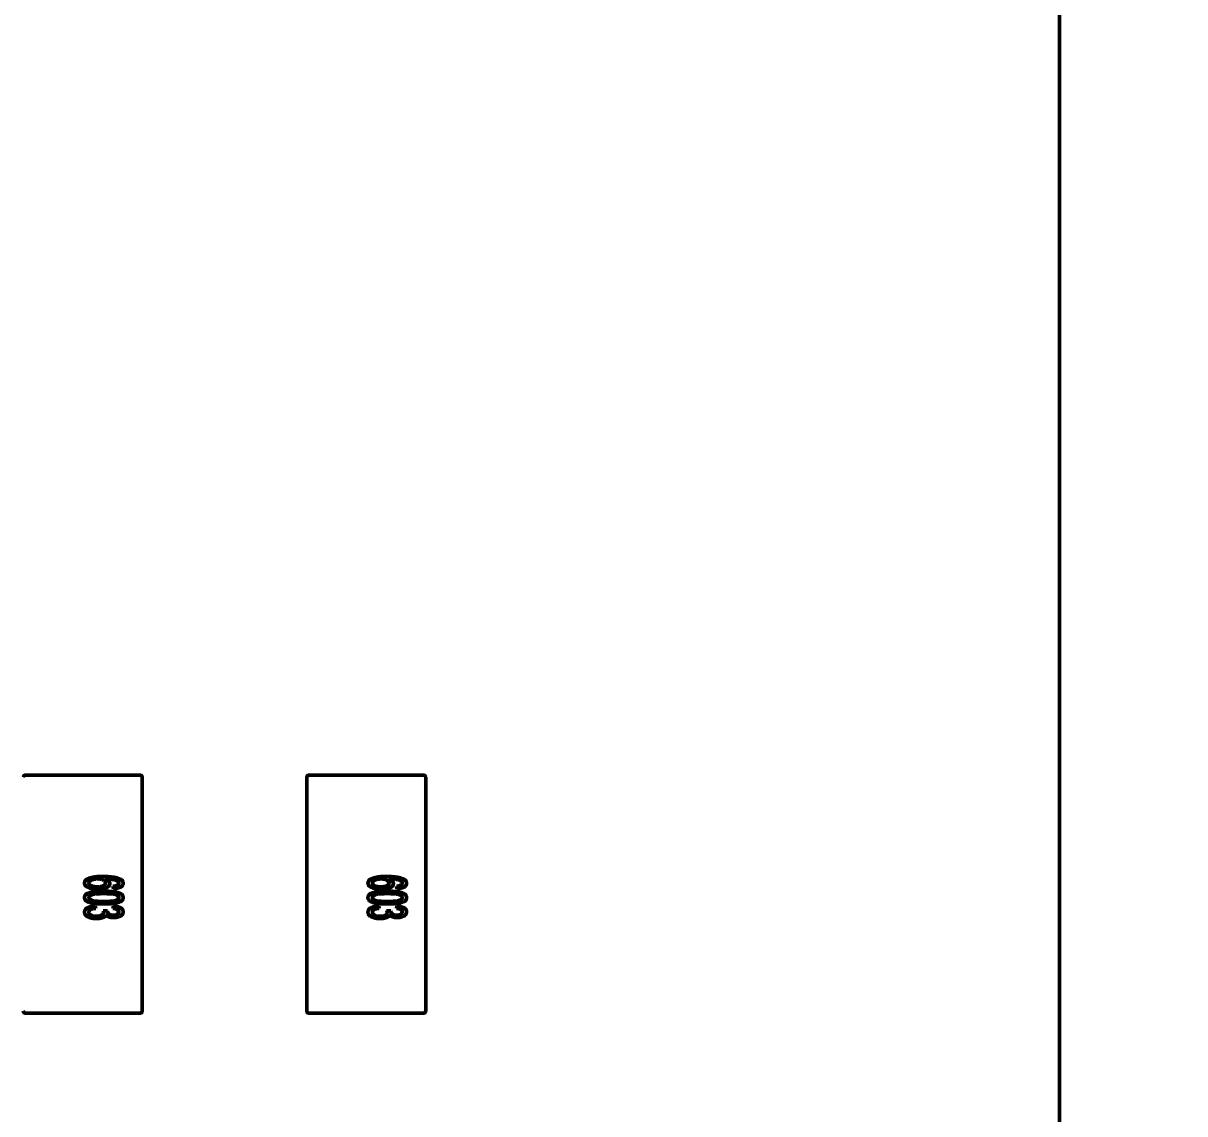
# Model space of a CAD drawing. Header units: millimetres. Extents: x 37 to 347, y 164 to 266.
# Drawn here: x 321.53 to 329.34, y 196.41 to 203.74 of the extents above; entities that cross this region are included whole.
import ezdxf

# ---------------------------------------------------------------- set-up
doc = ezdxf.new("R2010")
doc.units = ezdxf.units.MM
doc.header["$LTSCALE"] = 0.75
doc.layers.add('Visible', color=7, linetype='Continuous', lineweight=50)
doc.layers.add('尺寸标注', color=3, linetype='Continuous', lineweight=25)
doc.styles.get("Standard").update_dxf_attribs({"font": 'arial.ttf'})
doc.dimstyles.new('Dim-ISO-25', dxfattribs={"dimtxt": 3.5, "dimasz": 3.5, "dimexe": 2.1, "dimexo": 2.1, "dimgap": 1.4, "dimtad": 1, "dimzin": 12, "dimdsep": 46, "dimtxsty": 'Standard', "dimcen": 0, "dimazin": 3, "dimtp": 0.1, "dimtm": 0.1, "dimtfac": 0.714286, "dimtmove": 0, "dimatfit": 3, "dimfxl": 1, "dimtzin": 12, "dimarcsym": 0})

# ---------------------------------------------------------------- blocks, each defined once
blk = doc.blocks.new('*D91')
at = {"color": 0, "linetype": 'ByBlock', "lineweight": -2}
for p, q in [((323.6939, 210.3582), (342.2817, 210.3582)), ((340.1817, 210.3582), (340.1817, 187.6296)), ((325.7569, 187.6296), (342.2817, 187.6296))]:
    blk.add_line(p, q, dxfattribs=at)
at = {"color": 0, "linetype": 'ByBlock'}
for points in [[(340.1817, 210.3582), (339.5983, 206.8582), (340.765, 206.8582)], [(340.1817, 187.6296), (339.5983, 191.1296), (340.765, 191.1296)]]:
    blk.add_solid(points, dxfattribs=at)
at = {"layer": 'Defpoints', "color": 0, "linetype": 'ByBlock'}
for p in [(321.5939, 210.3582), (323.6569, 187.6296)]:
    blk.add_point(p, dxfattribs=at)
at = {"color": 0, "linetype": 'ByBlock', "lineweight": -2, "insert": (337.5265, 198.9939), "char_height": 2.5, "attachment_point": 5, "rotation": 90}
blk.add_mtext('22.7', dxfattribs=at)

msp = doc.modelspace()

# ---------------------------------------------------------------- linework, layer by layer
at = {"layer": 'Visible'}
for p, q in [((328.4975, 184.2792), (328.4902, 236.4392)), ((321.5462, 198.6882), (322.3162, 198.6882)), ((322.3312, 198.6732), (322.3312, 198.2882)), ((323.4362, 198.2882), (323.4362, 198.6732)), ((323.4512, 198.6882), (324.2212, 198.6882)), ((324.2362, 198.6732), (324.2362, 198.2882)), ((322.3312, 198.2882), (322.3312, 197.4882)), ((323.4362, 197.4882), (323.4362, 198.2882)), ((324.2362, 198.2882), (324.2362, 197.4882)), ((322.1372, 197.9243), (322.1339, 197.9408)), ((324.0422, 197.9243), (324.0389, 197.9408)), ((322.0154, 197.8091), (322.0187, 197.7926)), ((322.1339, 197.7926), (322.1372, 197.8091)), ((323.9204, 197.8091), (323.9237, 197.7926)), ((324.0389, 197.7926), (324.0422, 197.8091)), ((322.0681, 197.777), (322.0977, 197.7752)), ((323.9731, 197.777), (324.0027, 197.7752)), ((322.3312, 197.4882), (322.3312, 197.1032)), ((323.4362, 197.1032), (323.4362, 197.4882)), ((324.2362, 197.4882), (324.2362, 197.1032)), ((322.3162, 197.0882), (321.5462, 197.0882)), ((324.2212, 197.0882), (323.4512, 197.0882))]:
    msp.add_line(p, q, dxfattribs=at)
for centre, radius, start, end in [((321.5462, 198.6732), 0.015, 90, 180), ((323.4512, 198.6732), 0.015, 90, 180), ((322.1124, 197.7718), 0.0151, 167.10015, 176.96063), ((324.0174, 197.7718), 0.0151, 167.10015, 176.96063), ((321.5462, 197.1032), 0.015, 180, 270), ((322.3162, 197.1032), 0.015, 270, 0), ((323.4512, 197.1032), 0.015, 180, 270), ((324.2212, 197.1032), 0.015, 270, 0)]:
    msp.add_arc(centre, radius, start, end, dxfattribs=at)
at = {"layer": 'Visible', "extrusion": (0, 0, -1)}
for centre in [(-322.3162, 198.6732), (-324.2212, 198.6732)]:
    msp.add_arc(centre, 0.015, 90, 180, dxfattribs=at)
at = {"layer": 'Visible'}
for points, knots in [([(321.9429, 197.9616), (321.943, 197.9633), (321.9432, 197.9665), (321.9446, 197.9713), (321.9469, 197.9757), (321.9501, 197.9799), (321.9542, 197.9839), (321.9592, 197.9876), (321.9651, 197.9911), (321.9719, 197.9943), (321.9798, 197.9973), (321.9887, 197.9998), (321.9988, 198.0019), (322.0101, 198.0036), (322.0226, 198.005), (322.0362, 198.006), (322.0509, 198.0065), (322.0612, 198.0066), (322.0665, 198.0067)], [0, 0, 0, 0, 0.034539, 0.068446, 0.103088, 0.13979, 0.17946, 0.222893, 0.270938, 0.32355, 0.381968, 0.447495, 0.520046, 0.600262, 0.688396, 0.784196, 0.88815, 1, 1, 1, 1]), ([(322.0315, 197.9902), (322.0289, 197.9902), (322.0238, 197.9901), (322.0163, 197.9893), (322.0089, 197.9883), (322.0018, 197.9867), (321.9952, 197.9848), (321.9893, 197.9827), (321.9843, 197.9802), (321.98, 197.9776), (321.9767, 197.9745), (321.9743, 197.971), (321.9728, 197.9671), (321.9727, 197.9643), (321.9726, 197.9629)], [0, 0, 0, 0, 0.109243, 0.216023, 0.321968, 0.426361, 0.524966, 0.612732, 0.691524, 0.7616, 0.824439, 0.882595, 0.939943, 1, 1, 1, 1]), ([(322.0298, 197.9375), (322.0318, 197.9375), (322.0359, 197.9376), (322.0417, 197.9379), (322.0473, 197.9384), (322.0524, 197.9391), (322.0573, 197.94), (322.0618, 197.9411), (322.066, 197.9425), (322.0698, 197.944), (322.0733, 197.9457), (322.0763, 197.9477), (322.0788, 197.9498), (322.0809, 197.9522), (322.0825, 197.9547), (322.0837, 197.9575), (322.0844, 197.9604), (322.0845, 197.9625), (322.0845, 197.9635)], [0, 0, 0, 0, 0.092421, 0.18033, 0.263853, 0.34161, 0.415312, 0.485163, 0.550673, 0.612163, 0.670021, 0.723417, 0.772617, 0.818981, 0.864284, 0.908474, 0.952925, 1, 1, 1, 1]), ([(322.0845, 197.9635), (322.0845, 197.9645), (322.0844, 197.9663), (322.0836, 197.9689), (322.0825, 197.9715), (322.0809, 197.9739), (322.0788, 197.9763), (322.0762, 197.9784), (322.0732, 197.9805), (322.0686, 197.9832), (322.0618, 197.9861), (322.0527, 197.9885), (322.0425, 197.99), (322.0353, 197.9901), (322.0315, 197.9902)], [0, 0, 0, 0, 0.042268, 0.084326, 0.12704, 0.171814, 0.219694, 0.271017, 0.327502, 0.389152, 0.521662, 0.665762, 0.8249, 1, 1, 1, 1]), ([(322.0665, 198.0067), (322.0724, 198.0066), (322.0839, 198.0066), (322.1005, 198.0059), (322.1158, 198.0048), (322.1299, 198.0033), (322.1427, 198.0015), (322.1543, 197.9991), (322.1646, 197.9965), (322.1709, 197.9941), (322.1739, 197.9929)], [0, 0, 0, 0, 0.16399, 0.316279, 0.457451, 0.587187, 0.706146, 0.814209, 0.912106, 1, 1, 1, 1]), ([(322.0803, 197.9902), (322.083, 197.9892), (322.0881, 197.9874), (322.0951, 197.9841), (322.101, 197.9805), (322.1058, 197.9765), (322.1095, 197.9723), (322.1122, 197.968), (322.1139, 197.9636), (322.1141, 197.9605), (322.1142, 197.959)], [0, 0, 0, 0, 0.175284, 0.3323, 0.472555, 0.59864, 0.711841, 0.814222, 0.907964, 1, 1, 1, 1]), ([(322.1658, 197.9762), (322.164, 197.9771), (322.1601, 197.9791), (322.1534, 197.9816), (322.1456, 197.9839), (322.1383, 197.9857), (322.1318, 197.987), (322.1262, 197.9878), (322.12, 197.9885), (322.1132, 197.9891), (322.1058, 197.9896), (322.0979, 197.9899), (322.0893, 197.9901), (322.0834, 197.9902), (322.0803, 197.9902)], [0, 0, 0, 0, 0.069993, 0.151179, 0.244049, 0.348789, 0.406942, 0.471758, 0.543422, 0.621403, 0.705702, 0.796988, 0.895269, 1, 1, 1, 1]), ([(322.1734, 197.9618), (322.1733, 197.963), (322.1732, 197.9655), (322.1716, 197.9692), (322.1692, 197.9729), (322.167, 197.975), (322.1658, 197.9762)], [0, 0, 0, 0, 0.216987, 0.448782, 0.706308, 1, 1, 1, 1]), ([(322.1739, 197.9929), (322.1762, 197.9919), (322.1806, 197.99), (322.1866, 197.9866), (322.1916, 197.983), (322.1958, 197.9791), (322.199, 197.9749), (322.2014, 197.9704), (322.2028, 197.9656), (322.203, 197.9624), (322.2031, 197.9607)], [0, 0, 0, 0, 0.16287, 0.309908, 0.444611, 0.566631, 0.67929, 0.787329, 0.892674, 1, 1, 1, 1]), ([(323.8479, 197.9616), (323.848, 197.9633), (323.8482, 197.9665), (323.8496, 197.9713), (323.8519, 197.9757), (323.8551, 197.9799), (323.8592, 197.9839), (323.8642, 197.9876), (323.8701, 197.9911), (323.8769, 197.9943), (323.8847, 197.9973), (323.8937, 197.9998), (323.9038, 198.0019), (323.9151, 198.0036), (323.9276, 198.005), (323.9412, 198.006), (323.9559, 198.0065), (323.9662, 198.0066), (323.9715, 198.0067)], [0, 0, 0, 0, 0.034539, 0.068446, 0.103088, 0.13979, 0.17946, 0.222893, 0.270938, 0.32355, 0.381968, 0.447495, 0.520046, 0.600262, 0.688396, 0.784196, 0.88815, 1, 1, 1, 1]), ([(323.9365, 197.9902), (323.9339, 197.9902), (323.9288, 197.9901), (323.9213, 197.9893), (323.9139, 197.9883), (323.9068, 197.9867), (323.9002, 197.9848), (323.8943, 197.9827), (323.8893, 197.9802), (323.885, 197.9776), (323.8817, 197.9745), (323.8793, 197.971), (323.8778, 197.9671), (323.8777, 197.9643), (323.8776, 197.9629)], [0, 0, 0, 0, 0.109243, 0.216023, 0.321968, 0.426361, 0.524966, 0.612732, 0.691524, 0.7616, 0.824439, 0.882595, 0.939943, 1, 1, 1, 1]), ([(323.9348, 197.9375), (323.9368, 197.9375), (323.9409, 197.9376), (323.9467, 197.9379), (323.9523, 197.9384), (323.9574, 197.9391), (323.9623, 197.94), (323.9668, 197.9411), (323.971, 197.9425), (323.9748, 197.944), (323.9783, 197.9457), (323.9813, 197.9477), (323.9838, 197.9498), (323.9859, 197.9522), (323.9875, 197.9547), (323.9887, 197.9575), (323.9894, 197.9604), (323.9895, 197.9625), (323.9895, 197.9635)], [0, 0, 0, 0, 0.092421, 0.18033, 0.263853, 0.34161, 0.415312, 0.485163, 0.550673, 0.612163, 0.670021, 0.723417, 0.772617, 0.818981, 0.864284, 0.908474, 0.952925, 1, 1, 1, 1]), ([(323.9895, 197.9635), (323.9895, 197.9645), (323.9894, 197.9663), (323.9886, 197.9689), (323.9875, 197.9715), (323.9859, 197.9739), (323.9838, 197.9763), (323.9812, 197.9784), (323.9782, 197.9805), (323.9736, 197.9832), (323.9668, 197.9861), (323.9577, 197.9885), (323.9475, 197.99), (323.9403, 197.9901), (323.9365, 197.9902)], [0, 0, 0, 0, 0.042268, 0.084326, 0.12704, 0.171814, 0.219694, 0.271017, 0.327502, 0.389152, 0.521662, 0.665762, 0.8249, 1, 1, 1, 1]), ([(323.9715, 198.0067), (323.9774, 198.0066), (323.9889, 198.0066), (324.0055, 198.0059), (324.0208, 198.0048), (324.0349, 198.0033), (324.0477, 198.0015), (324.0593, 197.9991), (324.0696, 197.9965), (324.0759, 197.9941), (324.0789, 197.9929)], [0, 0, 0, 0, 0.16399, 0.316279, 0.457451, 0.587187, 0.706146, 0.814209, 0.912106, 1, 1, 1, 1]), ([(323.9853, 197.9902), (323.988, 197.9892), (323.9931, 197.9874), (324.0001, 197.9841), (324.006, 197.9805), (324.0108, 197.9765), (324.0145, 197.9723), (324.0172, 197.968), (324.0189, 197.9636), (324.0191, 197.9605), (324.0192, 197.959)], [0, 0, 0, 0, 0.175284, 0.3323, 0.472555, 0.59864, 0.711841, 0.814222, 0.907964, 1, 1, 1, 1]), ([(324.0708, 197.9762), (324.069, 197.9771), (324.0651, 197.9791), (324.0584, 197.9816), (324.0506, 197.9839), (324.0433, 197.9857), (324.0368, 197.987), (324.0312, 197.9878), (324.025, 197.9885), (324.0182, 197.9891), (324.0108, 197.9896), (324.0029, 197.9899), (323.9943, 197.9901), (323.9884, 197.9902), (323.9853, 197.9902)], [0, 0, 0, 0, 0.069993, 0.151179, 0.244049, 0.348789, 0.406942, 0.471758, 0.543422, 0.621403, 0.705702, 0.796988, 0.895269, 1, 1, 1, 1]), ([(324.0784, 197.9618), (324.0783, 197.963), (324.0782, 197.9655), (324.0766, 197.9692), (324.0742, 197.9729), (324.072, 197.975), (324.0708, 197.9762)], [0, 0, 0, 0, 0.216987, 0.448782, 0.706308, 1, 1, 1, 1]), ([(324.0789, 197.9929), (324.0812, 197.9919), (324.0856, 197.99), (324.0916, 197.9866), (324.0966, 197.983), (324.1008, 197.9791), (324.104, 197.9749), (324.1064, 197.9704), (324.1078, 197.9656), (324.108, 197.9624), (324.1081, 197.9607)], [0, 0, 0, 0, 0.16287, 0.309908, 0.444611, 0.566631, 0.67929, 0.787329, 0.892674, 1, 1, 1, 1]), ([(322.0308, 197.921), (322.0268, 197.9211), (322.0191, 197.9212), (322.0076, 197.9223), (321.9965, 197.9239), (321.986, 197.9262), (321.9763, 197.929), (321.9677, 197.9323), (321.9602, 197.9361), (321.9541, 197.9405), (321.9491, 197.9452), (321.9456, 197.9504), (321.9433, 197.9559), (321.9431, 197.9597), (321.9429, 197.9616)], [0, 0, 0, 0, 0.113222, 0.222436, 0.328941, 0.432255, 0.529309, 0.617114, 0.696232, 0.767885, 0.832331, 0.890498, 0.945728, 1, 1, 1, 1]), ([(321.9429, 197.8651), (321.943, 197.8666), (321.9432, 197.8697), (321.9443, 197.8741), (321.9463, 197.8783), (321.9491, 197.8822), (321.9526, 197.8858), (321.957, 197.8892), (321.962, 197.8923), (321.9657, 197.894), (321.9677, 197.8949)], [0, 0, 0, 0, 0.112855, 0.222519, 0.33314, 0.446105, 0.568897, 0.700572, 0.843031, 1, 1, 1, 1]), ([(321.9677, 197.8949), (321.9707, 197.896), (321.9769, 197.8982), (321.9871, 197.9007), (321.9985, 197.903), (322.0111, 197.9047), (322.0248, 197.9062), (322.0398, 197.9071), (322.0559, 197.9078), (322.0671, 197.9078), (322.0729, 197.9079)], [0, 0, 0, 0, 0.088742, 0.187499, 0.295864, 0.414923, 0.545072, 0.685443, 0.837217, 1, 1, 1, 1]), ([(321.9726, 197.9629), (321.9726, 197.9619), (321.9727, 197.96), (321.9735, 197.9572), (321.9747, 197.9545), (321.9764, 197.9521), (321.9786, 197.9499), (321.9812, 197.9477), (321.9844, 197.9459), (321.988, 197.9441), (321.9921, 197.9426), (321.9964, 197.9412), (322.0011, 197.9401), (322.0062, 197.9391), (322.0116, 197.9384), (322.0174, 197.9379), (322.0235, 197.9376), (322.0276, 197.9375), (322.0298, 197.9375)], [0, 0, 0, 0, 0.043059, 0.084311, 0.126412, 0.169629, 0.214862, 0.264105, 0.317794, 0.376356, 0.439245, 0.50636, 0.576813, 0.652673, 0.732388, 0.816257, 0.905922, 1, 1, 1, 1]), ([(322.073, 197.8914), (322.0681, 197.8914), (322.0586, 197.8914), (322.0451, 197.891), (322.0329, 197.8904), (322.0221, 197.8896), (322.0126, 197.8886), (322.0044, 197.8873), (321.9976, 197.8858), (321.992, 197.884), (321.9874, 197.882), (321.9835, 197.88), (321.9802, 197.8777), (321.9774, 197.8755), (321.9752, 197.8731), (321.9737, 197.8705), (321.9728, 197.8678), (321.9726, 197.866), (321.9726, 197.8651)], [0, 0, 0, 0, 0.134263, 0.256912, 0.367072, 0.465719, 0.552001, 0.626648, 0.690208, 0.742103, 0.78636, 0.826398, 0.862342, 0.894454, 0.92353, 0.950073, 0.975135, 1, 1, 1, 1]), ([(322.1142, 197.959), (322.1141, 197.9577), (322.1139, 197.9551), (322.1128, 197.9513), (322.1109, 197.9477), (322.1084, 197.9442), (322.105, 197.941), (322.101, 197.9378), (322.0962, 197.9348), (322.0908, 197.932), (322.0848, 197.9294), (322.0784, 197.9272), (322.0715, 197.9253), (322.0642, 197.9237), (322.0564, 197.9225), (322.0483, 197.9216), (322.0397, 197.9211), (322.0338, 197.9211), (322.0308, 197.921)], [0, 0, 0, 0, 0.0391, 0.07853, 0.118928, 0.162015, 0.208997, 0.259988, 0.316442, 0.37843, 0.444682, 0.513469, 0.585629, 0.660965, 0.739818, 0.822306, 0.909148, 1, 1, 1, 1]), ([(322.0729, 197.9079), (322.0766, 197.9079), (322.0838, 197.9079), (322.0943, 197.9076), (322.1043, 197.9073), (322.1137, 197.9067), (322.1226, 197.9061), (322.131, 197.9053), (322.1389, 197.9043), (322.1463, 197.9032), (322.1532, 197.9019), (322.1596, 197.9005), (322.1656, 197.8989), (322.1711, 197.8972), (322.1762, 197.8953), (322.1809, 197.8934), (322.1851, 197.8913), (322.1889, 197.8889), (322.1922, 197.8865), (322.1951, 197.8839), (322.1976, 197.8812), (322.1995, 197.8782), (322.2011, 197.8751), (322.2023, 197.8719), (322.203, 197.8685), (322.203, 197.8662), (322.2031, 197.8651)], [0, 0, 0, 0, 0.074506, 0.1459, 0.213486, 0.277294, 0.338042, 0.395064, 0.448741, 0.499113, 0.546571, 0.591094, 0.632898, 0.672215, 0.708563, 0.743033, 0.77464, 0.804496, 0.832142, 0.858512, 0.883407, 0.907258, 0.930302, 0.953206, 0.976284, 1, 1, 1, 1]), ([(322.1558, 197.8838), (322.1538, 197.8845), (322.1493, 197.8858), (322.1419, 197.8873), (322.1333, 197.8886), (322.1235, 197.8896), (322.1126, 197.8904), (322.1004, 197.891), (322.0871, 197.8914), (322.0778, 197.8914), (322.073, 197.8914)], [0, 0, 0, 0, 0.077494, 0.167583, 0.271791, 0.388974, 0.520674, 0.666372, 0.826123, 1, 1, 1, 1]), ([(322.1339, 197.9408), (322.1367, 197.9412), (322.142, 197.9418), (322.1492, 197.943), (322.1552, 197.9446), (322.1587, 197.946), (322.1603, 197.9466)], [0, 0, 0, 0, 0.314678, 0.585132, 0.813475, 1, 1, 1, 1]), ([(322.2031, 197.9607), (322.203, 197.9595), (322.2029, 197.957), (322.2021, 197.9535), (322.2007, 197.9501), (322.1987, 197.9468), (322.1962, 197.9438), (322.1932, 197.941), (322.1896, 197.9383), (322.1855, 197.9358), (322.1809, 197.9335), (322.1759, 197.9314), (322.1705, 197.9297), (322.1646, 197.9281), (322.1584, 197.9268), (322.1517, 197.9257), (322.1446, 197.9249), (322.1397, 197.9245), (322.1372, 197.9243)], [0, 0, 0, 0, 0.045249, 0.089046, 0.133753, 0.17902, 0.22622, 0.276333, 0.330502, 0.389318, 0.451844, 0.517626, 0.587612, 0.660911, 0.739117, 0.821058, 0.908157, 1, 1, 1, 1]), ([(322.1603, 197.9466), (322.1613, 197.9471), (322.1633, 197.9481), (322.166, 197.9497), (322.1682, 197.9515), (322.1701, 197.9534), (322.1716, 197.9553), (322.1727, 197.9574), (322.1733, 197.9596), (322.1734, 197.9611), (322.1734, 197.9618)], [0, 0, 0, 0, 0.163277, 0.310892, 0.446819, 0.569906, 0.684024, 0.789987, 0.895592, 1, 1, 1, 1]), ([(323.9358, 197.921), (323.9318, 197.9211), (323.9241, 197.9212), (323.9126, 197.9223), (323.9015, 197.9239), (323.891, 197.9262), (323.8813, 197.929), (323.8727, 197.9323), (323.8652, 197.9361), (323.8591, 197.9405), (323.8541, 197.9452), (323.8506, 197.9504), (323.8483, 197.9559), (323.8481, 197.9597), (323.8479, 197.9616)], [0, 0, 0, 0, 0.113222, 0.222436, 0.328941, 0.432255, 0.529309, 0.617114, 0.696232, 0.767885, 0.832331, 0.890498, 0.945728, 1, 1, 1, 1]), ([(323.8479, 197.8651), (323.848, 197.8666), (323.8482, 197.8697), (323.8493, 197.8741), (323.8513, 197.8783), (323.8541, 197.8822), (323.8576, 197.8858), (323.862, 197.8892), (323.867, 197.8923), (323.8707, 197.894), (323.8727, 197.8949)], [0, 0, 0, 0, 0.112855, 0.222519, 0.33314, 0.446105, 0.568897, 0.700572, 0.843031, 1, 1, 1, 1]), ([(323.8727, 197.8949), (323.8757, 197.896), (323.8819, 197.8982), (323.8921, 197.9007), (323.9035, 197.903), (323.9161, 197.9047), (323.9298, 197.9062), (323.9448, 197.9071), (323.9609, 197.9078), (323.9721, 197.9078), (323.9779, 197.9079)], [0, 0, 0, 0, 0.088742, 0.187499, 0.295864, 0.414923, 0.545072, 0.685443, 0.837217, 1, 1, 1, 1]), ([(323.8776, 197.9629), (323.8776, 197.9619), (323.8777, 197.96), (323.8785, 197.9572), (323.8797, 197.9545), (323.8814, 197.9521), (323.8836, 197.9499), (323.8862, 197.9477), (323.8894, 197.9459), (323.893, 197.9441), (323.897, 197.9426), (323.9014, 197.9412), (323.9061, 197.9401), (323.9112, 197.9391), (323.9166, 197.9384), (323.9224, 197.9379), (323.9285, 197.9376), (323.9326, 197.9375), (323.9348, 197.9375)], [0, 0, 0, 0, 0.043059, 0.084311, 0.126412, 0.169629, 0.214862, 0.264105, 0.317794, 0.376356, 0.439245, 0.50636, 0.576813, 0.652673, 0.732388, 0.816257, 0.905922, 1, 1, 1, 1]), ([(323.978, 197.8914), (323.9731, 197.8914), (323.9636, 197.8914), (323.9501, 197.891), (323.9379, 197.8904), (323.9271, 197.8896), (323.9176, 197.8886), (323.9094, 197.8873), (323.9026, 197.8858), (323.897, 197.884), (323.8924, 197.882), (323.8885, 197.88), (323.8852, 197.8777), (323.8824, 197.8755), (323.8802, 197.8731), (323.8787, 197.8705), (323.8778, 197.8678), (323.8776, 197.866), (323.8776, 197.8651)], [0, 0, 0, 0, 0.134263, 0.256912, 0.367072, 0.465719, 0.552001, 0.626648, 0.690208, 0.742103, 0.78636, 0.826398, 0.862342, 0.894454, 0.92353, 0.950073, 0.975135, 1, 1, 1, 1]), ([(324.0192, 197.959), (324.0191, 197.9577), (324.0189, 197.9551), (324.0178, 197.9513), (324.0159, 197.9477), (324.0134, 197.9442), (324.01, 197.941), (324.006, 197.9378), (324.0012, 197.9348), (323.9958, 197.932), (323.9898, 197.9294), (323.9834, 197.9272), (323.9765, 197.9253), (323.9691, 197.9237), (323.9614, 197.9225), (323.9533, 197.9216), (323.9447, 197.9211), (323.9388, 197.9211), (323.9358, 197.921)], [0, 0, 0, 0, 0.0391, 0.07853, 0.118928, 0.162015, 0.208997, 0.259988, 0.316442, 0.37843, 0.444682, 0.513469, 0.585629, 0.660965, 0.739818, 0.822306, 0.909148, 1, 1, 1, 1]), ([(323.9779, 197.9079), (323.9816, 197.9079), (323.9888, 197.9079), (323.9993, 197.9076), (324.0093, 197.9073), (324.0187, 197.9067), (324.0276, 197.9061), (324.036, 197.9053), (324.0439, 197.9043), (324.0513, 197.9032), (324.0582, 197.9019), (324.0646, 197.9005), (324.0706, 197.8989), (324.0761, 197.8972), (324.0812, 197.8953), (324.0859, 197.8934), (324.0901, 197.8913), (324.0938, 197.8889), (324.0972, 197.8865), (324.1001, 197.8839), (324.1026, 197.8812), (324.1045, 197.8782), (324.1061, 197.8751), (324.1073, 197.8719), (324.108, 197.8685), (324.108, 197.8662), (324.1081, 197.8651)], [0, 0, 0, 0, 0.074506, 0.1459, 0.213486, 0.277294, 0.338042, 0.395064, 0.448741, 0.499113, 0.546571, 0.591094, 0.632898, 0.672215, 0.708563, 0.743033, 0.77464, 0.804496, 0.832142, 0.858512, 0.883407, 0.907258, 0.930302, 0.953206, 0.976284, 1, 1, 1, 1]), ([(324.0608, 197.8838), (324.0588, 197.8845), (324.0543, 197.8858), (324.0469, 197.8873), (324.0383, 197.8886), (324.0285, 197.8896), (324.0176, 197.8904), (324.0054, 197.891), (323.9921, 197.8914), (323.9828, 197.8914), (323.978, 197.8914)], [0, 0, 0, 0, 0.077494, 0.167583, 0.271791, 0.388974, 0.520674, 0.666372, 0.826123, 1, 1, 1, 1]), ([(324.0389, 197.9408), (324.0417, 197.9412), (324.047, 197.9418), (324.0542, 197.943), (324.0602, 197.9446), (324.0637, 197.946), (324.0653, 197.9466)], [0, 0, 0, 0, 0.314678, 0.585132, 0.813475, 1, 1, 1, 1]), ([(324.1081, 197.9607), (324.108, 197.9595), (324.1079, 197.957), (324.1071, 197.9535), (324.1057, 197.9501), (324.1037, 197.9468), (324.1012, 197.9438), (324.0982, 197.941), (324.0946, 197.9383), (324.0905, 197.9358), (324.0859, 197.9335), (324.0809, 197.9314), (324.0755, 197.9297), (324.0696, 197.9281), (324.0634, 197.9268), (324.0567, 197.9257), (324.0496, 197.9249), (324.0447, 197.9245), (324.0422, 197.9243)], [0, 0, 0, 0, 0.045249, 0.089046, 0.133753, 0.17902, 0.22622, 0.276333, 0.330502, 0.389318, 0.451844, 0.517626, 0.587612, 0.660911, 0.739117, 0.821058, 0.908157, 1, 1, 1, 1]), ([(324.0653, 197.9466), (324.0663, 197.9471), (324.0683, 197.9481), (324.071, 197.9497), (324.0732, 197.9515), (324.0751, 197.9534), (324.0766, 197.9553), (324.0777, 197.9574), (324.0783, 197.9596), (324.0784, 197.9611), (324.0784, 197.9618)], [0, 0, 0, 0, 0.163277, 0.310892, 0.446819, 0.569906, 0.684024, 0.789987, 0.895592, 1, 1, 1, 1]), ([(322.0729, 197.8223), (322.0692, 197.8223), (322.0621, 197.8223), (322.0517, 197.8226), (322.0418, 197.8229), (322.0324, 197.8234), (322.0235, 197.8241), (322.0151, 197.8249), (322.0072, 197.8259), (321.9998, 197.827), (321.993, 197.8282), (321.9865, 197.8297), (321.9805, 197.8312), (321.975, 197.8329), (321.9699, 197.8347), (321.9652, 197.8367), (321.9609, 197.8388), (321.9572, 197.8412), (321.9538, 197.8436), (321.9509, 197.8462), (321.9485, 197.8489), (321.9464, 197.8518), (321.9449, 197.8549), (321.9437, 197.8582), (321.943, 197.8616), (321.943, 197.8639), (321.9429, 197.8651)], [0, 0, 0, 0, 0.074251, 0.145037, 0.212012, 0.2759, 0.336376, 0.39347, 0.447215, 0.49765, 0.544762, 0.589416, 0.631521, 0.670554, 0.707275, 0.741788, 0.773747, 0.80364, 0.831602, 0.858005, 0.882699, 0.906488, 0.929872, 0.952805, 0.976255, 1, 1, 1, 1]), ([(321.9429, 197.7675), (321.943, 197.7689), (321.9431, 197.7717), (321.9442, 197.7758), (321.9457, 197.7797), (321.948, 197.7834), (321.9508, 197.7869), (321.9544, 197.7902), (321.9584, 197.7934), (321.9632, 197.7963), (321.9684, 197.7989), (321.974, 197.8013), (321.98, 197.8034), (321.9864, 197.8051), (321.9931, 197.8066), (322.0002, 197.8078), (322.0077, 197.8086), (322.0128, 197.8089), (322.0154, 197.8091)], [0, 0, 0, 0, 0.046425, 0.091755, 0.137366, 0.184235, 0.233618, 0.286345, 0.342703, 0.403812, 0.468459, 0.535483, 0.604767, 0.676823, 0.752582, 0.831579, 0.913949, 1, 1, 1, 1]), ([(321.9726, 197.8651), (321.9726, 197.8642), (321.9728, 197.8623), (321.9737, 197.8596), (321.9753, 197.8571), (321.9774, 197.8546), (321.9802, 197.8524), (321.9835, 197.8502), (321.9874, 197.8482), (321.9921, 197.8462), (321.9977, 197.8443), (322.0045, 197.8428), (322.0127, 197.8416), (322.0222, 197.8405), (322.033, 197.8397), (322.0451, 197.8391), (322.0586, 197.8388), (322.0681, 197.8387), (322.073, 197.8387)], [0, 0, 0, 0, 0.024873, 0.049942, 0.076734, 0.105819, 0.137584, 0.173281, 0.213331, 0.25803, 0.310528, 0.373652, 0.448708, 0.535069, 0.633281, 0.743475, 0.865696, 1, 1, 1, 1]), ([(322.2031, 197.8651), (322.203, 197.8633), (322.2028, 197.8599), (322.2012, 197.8548), (322.1984, 197.8501), (322.1948, 197.8455), (322.1902, 197.8414), (322.1847, 197.8378), (322.1782, 197.8348), (322.1708, 197.8324), (322.1626, 197.8303), (322.1535, 197.8284), (322.1436, 197.8267), (322.1348, 197.8255), (322.1272, 197.8245), (322.1209, 197.8239), (322.114, 197.8234), (322.1068, 197.8229), (322.099, 197.8227), (322.0907, 197.8225), (322.082, 197.8223), (322.076, 197.8223), (322.0729, 197.8223)], [0, 0, 0, 0, 0.034937, 0.070233, 0.106498, 0.145588, 0.187189, 0.231348, 0.279253, 0.331361, 0.388443, 0.450964, 0.518748, 0.592149, 0.631732, 0.674662, 0.720681, 0.770144, 0.822679, 0.878318, 0.937425, 1, 1, 1, 1]), ([(322.073, 197.8387), (322.0778, 197.8387), (322.0871, 197.8388), (322.1003, 197.8391), (322.1123, 197.8397), (322.123, 197.8404), (322.1325, 197.8414), (322.1406, 197.8427), (322.1476, 197.844), (322.1533, 197.8458), (322.1581, 197.8476), (322.1621, 197.8497), (322.1656, 197.8518), (322.1684, 197.8542), (322.1707, 197.8567), (322.1723, 197.8594), (322.1732, 197.8623), (322.1734, 197.8642), (322.1734, 197.8652)], [0, 0, 0, 0, 0.131104, 0.251092, 0.359069, 0.456019, 0.542064, 0.61636, 0.680002, 0.732947, 0.778443, 0.819195, 0.855957, 0.888635, 0.918943, 0.946451, 0.973354, 1, 1, 1, 1]), ([(322.1372, 197.8091), (322.1397, 197.8088), (322.1447, 197.8083), (322.1519, 197.8072), (322.1587, 197.8059), (322.1649, 197.8043), (322.1708, 197.8025), (322.1762, 197.8004), (322.1812, 197.7981), (322.1858, 197.7956), (322.1899, 197.7929), (322.1934, 197.79), (322.1964, 197.7869), (322.1988, 197.7837), (322.2007, 197.7803), (322.2021, 197.7766), (322.2029, 197.7729), (322.203, 197.7703), (322.2031, 197.769)], [0, 0, 0, 0, 0.091225, 0.177914, 0.259697, 0.336779, 0.409804, 0.478609, 0.544088, 0.605766, 0.664021, 0.718355, 0.768591, 0.816722, 0.863055, 0.908208, 0.953971, 1, 1, 1, 1]), ([(322.1734, 197.8652), (322.1734, 197.8661), (322.1733, 197.868), (322.1724, 197.8707), (322.171, 197.8732), (322.169, 197.8756), (322.1665, 197.8778), (322.1635, 197.88), (322.1599, 197.8821), (322.1572, 197.8832), (322.1558, 197.8838)], [0, 0, 0, 0, 0.100844, 0.202097, 0.308076, 0.419905, 0.544656, 0.680308, 0.833032, 1, 1, 1, 1]), ([(323.9779, 197.8223), (323.9742, 197.8223), (323.9671, 197.8223), (323.9567, 197.8226), (323.9468, 197.8229), (323.9374, 197.8234), (323.9285, 197.8241), (323.9201, 197.8249), (323.9122, 197.8259), (323.9048, 197.827), (323.8979, 197.8282), (323.8915, 197.8297), (323.8855, 197.8312), (323.88, 197.8329), (323.8749, 197.8347), (323.8702, 197.8367), (323.8659, 197.8388), (323.8622, 197.8412), (323.8588, 197.8436), (323.8559, 197.8462), (323.8535, 197.8489), (323.8514, 197.8518), (323.8499, 197.8549), (323.8487, 197.8582), (323.848, 197.8616), (323.848, 197.8639), (323.8479, 197.8651)], [0, 0, 0, 0, 0.074251, 0.145037, 0.212012, 0.2759, 0.336376, 0.39347, 0.447215, 0.49765, 0.544762, 0.589416, 0.631521, 0.670554, 0.707275, 0.741788, 0.773747, 0.80364, 0.831602, 0.858005, 0.882699, 0.906488, 0.929872, 0.952805, 0.976255, 1, 1, 1, 1]), ([(323.8479, 197.7675), (323.848, 197.7689), (323.8481, 197.7717), (323.8492, 197.7758), (323.8507, 197.7797), (323.853, 197.7834), (323.8558, 197.7869), (323.8594, 197.7902), (323.8634, 197.7934), (323.8682, 197.7963), (323.8734, 197.7989), (323.879, 197.8013), (323.885, 197.8034), (323.8914, 197.8051), (323.8981, 197.8066), (323.9052, 197.8078), (323.9127, 197.8086), (323.9178, 197.8089), (323.9204, 197.8091)], [0, 0, 0, 0, 0.046425, 0.091755, 0.137366, 0.184235, 0.233618, 0.286345, 0.342703, 0.403812, 0.468459, 0.535483, 0.604767, 0.676823, 0.752582, 0.831579, 0.913949, 1, 1, 1, 1]), ([(323.8776, 197.8651), (323.8776, 197.8642), (323.8778, 197.8623), (323.8787, 197.8596), (323.8803, 197.8571), (323.8824, 197.8546), (323.8852, 197.8524), (323.8885, 197.8502), (323.8924, 197.8482), (323.8971, 197.8462), (323.9027, 197.8443), (323.9095, 197.8428), (323.9177, 197.8416), (323.9272, 197.8405), (323.938, 197.8397), (323.9501, 197.8391), (323.9636, 197.8388), (323.9731, 197.8387), (323.978, 197.8387)], [0, 0, 0, 0, 0.024873, 0.049942, 0.076734, 0.105819, 0.137584, 0.173281, 0.213331, 0.25803, 0.310528, 0.373652, 0.448708, 0.535069, 0.633281, 0.743475, 0.865696, 1, 1, 1, 1]), ([(324.1081, 197.8651), (324.108, 197.8633), (324.1078, 197.8599), (324.1062, 197.8548), (324.1034, 197.8501), (324.0998, 197.8455), (324.0952, 197.8414), (324.0897, 197.8378), (324.0832, 197.8348), (324.0758, 197.8324), (324.0676, 197.8303), (324.0585, 197.8284), (324.0486, 197.8267), (324.0398, 197.8255), (324.0322, 197.8245), (324.0258, 197.8239), (324.019, 197.8234), (324.0118, 197.8229), (324.004, 197.8227), (323.9957, 197.8225), (323.987, 197.8223), (323.981, 197.8223), (323.9779, 197.8223)], [0, 0, 0, 0, 0.034937, 0.070233, 0.106498, 0.145588, 0.187189, 0.231348, 0.279253, 0.331361, 0.388443, 0.450964, 0.518748, 0.592149, 0.631732, 0.674662, 0.720681, 0.770144, 0.822679, 0.878318, 0.937425, 1, 1, 1, 1]), ([(323.978, 197.8387), (323.9828, 197.8387), (323.9921, 197.8388), (324.0053, 197.8391), (324.0173, 197.8397), (324.028, 197.8404), (324.0375, 197.8414), (324.0456, 197.8427), (324.0526, 197.844), (324.0583, 197.8458), (324.0631, 197.8476), (324.0671, 197.8497), (324.0706, 197.8518), (324.0734, 197.8542), (324.0757, 197.8567), (324.0773, 197.8594), (324.0782, 197.8623), (324.0784, 197.8642), (324.0784, 197.8652)], [0, 0, 0, 0, 0.131104, 0.251092, 0.359069, 0.456019, 0.542064, 0.61636, 0.680002, 0.732947, 0.778443, 0.819195, 0.855957, 0.888635, 0.918943, 0.946451, 0.973354, 1, 1, 1, 1]), ([(324.0422, 197.8091), (324.0447, 197.8088), (324.0497, 197.8083), (324.0569, 197.8072), (324.0637, 197.8059), (324.0699, 197.8043), (324.0758, 197.8025), (324.0812, 197.8004), (324.0862, 197.7981), (324.0908, 197.7956), (324.0949, 197.7929), (324.0984, 197.79), (324.1014, 197.7869), (324.1038, 197.7837), (324.1057, 197.7803), (324.1071, 197.7766), (324.1079, 197.7729), (324.108, 197.7703), (324.1081, 197.769)], [0, 0, 0, 0, 0.091225, 0.177914, 0.259697, 0.336779, 0.409804, 0.478609, 0.544088, 0.605766, 0.664021, 0.718355, 0.768591, 0.816722, 0.863055, 0.908208, 0.953971, 1, 1, 1, 1]), ([(324.0784, 197.8652), (324.0784, 197.8661), (324.0783, 197.868), (324.0774, 197.8707), (324.076, 197.8732), (324.074, 197.8756), (324.0715, 197.8778), (324.0685, 197.88), (324.0649, 197.8821), (324.0622, 197.8832), (324.0608, 197.8838)], [0, 0, 0, 0, 0.100844, 0.202097, 0.308076, 0.419905, 0.544656, 0.680308, 0.833032, 1, 1, 1, 1]), ([(322.0235, 197.7235), (322.0207, 197.7235), (322.0153, 197.7236), (322.0074, 197.7242), (321.9998, 197.7251), (321.9924, 197.7265), (321.9854, 197.7283), (321.9787, 197.7304), (321.9724, 197.733), (321.9664, 197.7359), (321.961, 197.7391), (321.9561, 197.7424), (321.9521, 197.7461), (321.9487, 197.7499), (321.9462, 197.754), (321.9443, 197.7583), (321.9431, 197.7629), (321.943, 197.766), (321.9429, 197.7675)], [0, 0, 0, 0, 0.082462, 0.161515, 0.237917, 0.311928, 0.383707, 0.453659, 0.521452, 0.58809, 0.651668, 0.709643, 0.763649, 0.813744, 0.861616, 0.907939, 0.953268, 1, 1, 1, 1]), ([(322.0187, 197.7926), (322.0167, 197.7924), (322.0129, 197.792), (322.0074, 197.7911), (322.0024, 197.7902), (321.9977, 197.7891), (321.9935, 197.788), (321.9897, 197.7869), (321.9864, 197.7855), (321.9834, 197.7841), (321.9809, 197.7826), (321.9787, 197.7808), (321.9767, 197.779), (321.9753, 197.7769), (321.974, 197.7746), (321.9732, 197.7722), (321.9726, 197.7696), (321.9726, 197.7679), (321.9726, 197.767)], [0, 0, 0, 0, 0.103069, 0.198581, 0.288104, 0.369261, 0.444795, 0.512889, 0.575174, 0.631288, 0.682404, 0.731175, 0.77647, 0.820426, 0.863811, 0.908278, 0.952771, 1, 1, 1, 1]), ([(321.9726, 197.767), (321.9726, 197.7659), (321.9727, 197.7638), (321.9734, 197.7608), (321.9746, 197.758), (321.9762, 197.7554), (321.9783, 197.7529), (321.9809, 197.7507), (321.9839, 197.7487), (321.9886, 197.7462), (321.9952, 197.7436), (322.004, 197.7415), (322.0136, 197.7401), (322.0203, 197.74), (322.0238, 197.7399)], [0, 0, 0, 0, 0.04931, 0.097438, 0.144473, 0.193038, 0.242821, 0.295407, 0.351784, 0.413136, 0.54495, 0.684635, 0.836127, 1, 1, 1, 1]), ([(322.0868, 197.7476), (322.0864, 197.7467), (322.0854, 197.7448), (322.0835, 197.7422), (322.0813, 197.7398), (322.0788, 197.7374), (322.0758, 197.7354), (322.0726, 197.7333), (322.0689, 197.7316), (322.0635, 197.7292), (322.056, 197.7269), (322.0461, 197.7249), (322.0351, 197.7237), (322.0275, 197.7236), (322.0235, 197.7235)], [0, 0, 0, 0, 0.043771, 0.088998, 0.135151, 0.183351, 0.234221, 0.287902, 0.345252, 0.405946, 0.536086, 0.677321, 0.831816, 1, 1, 1, 1]), ([(322.0238, 197.7399), (322.0271, 197.74), (322.0334, 197.7402), (322.0425, 197.7415), (322.0507, 197.7437), (322.0568, 197.7465), (322.0612, 197.7489), (322.0639, 197.751), (322.0663, 197.7531), (322.0682, 197.7554), (322.0697, 197.7577), (322.0708, 197.7602), (322.0714, 197.7629), (322.0715, 197.7647), (322.0716, 197.7656)], [0, 0, 0, 0, 0.167218, 0.320339, 0.462287, 0.594804, 0.656853, 0.713804, 0.766492, 0.816247, 0.86331, 0.908655, 0.953999, 1, 1, 1, 1]), ([(322.0716, 197.7656), (322.0715, 197.7664), (322.0714, 197.7682), (322.0707, 197.7709), (322.0696, 197.7739), (322.0686, 197.7759), (322.0681, 197.777)], [0, 0, 0, 0, 0.202269, 0.436275, 0.700784, 1, 1, 1, 1]), ([(322.1378, 197.7301), (322.1351, 197.7301), (322.1299, 197.7302), (322.1223, 197.731), (322.115, 197.7324), (322.1082, 197.7344), (322.1018, 197.7368), (322.0961, 197.7398), (322.091, 197.7434), (322.0882, 197.7462), (322.0868, 197.7476)], [0, 0, 0, 0, 0.144088, 0.282399, 0.414873, 0.544284, 0.666959, 0.782936, 0.893536, 1, 1, 1, 1]), ([(322.0973, 197.7726), (322.0975, 197.771), (322.0977, 197.7677), (322.0997, 197.7629), (322.1027, 197.7584), (322.1062, 197.7551), (322.1095, 197.7525), (322.1125, 197.751), (322.1157, 197.7496), (322.1193, 197.7485), (322.1232, 197.7476), (322.1274, 197.747), (322.132, 197.7466), (322.1351, 197.7465), (322.1367, 197.7465)], [0, 0, 0, 0, 0.093799, 0.188392, 0.290003, 0.402222, 0.463153, 0.526712, 0.592954, 0.664831, 0.740162, 0.821342, 0.9079, 1, 1, 1, 1]), ([(322.1734, 197.7684), (322.1733, 197.77), (322.1731, 197.7731), (322.1711, 197.7775), (322.1679, 197.7813), (322.1634, 197.7847), (322.1578, 197.7876), (322.1509, 197.7899), (322.1428, 197.7917), (322.137, 197.7923), (322.1339, 197.7926)], [0, 0, 0, 0, 0.091264, 0.182272, 0.279087, 0.387649, 0.51128, 0.653335, 0.81559, 1, 1, 1, 1]), ([(322.1367, 197.7465), (322.1392, 197.7466), (322.1441, 197.7467), (322.1511, 197.7479), (322.1574, 197.7498), (322.1629, 197.7524), (322.1675, 197.7556), (322.1709, 197.7594), (322.1731, 197.7638), (322.1733, 197.7669), (322.1734, 197.7684)], [0, 0, 0, 0, 0.161714, 0.310106, 0.448206, 0.579033, 0.698679, 0.803099, 0.900751, 1, 1, 1, 1]), ([(322.2031, 197.769), (322.2029, 197.7672), (322.2027, 197.7637), (322.201, 197.7584), (322.1981, 197.7535), (322.1942, 197.7488), (322.1894, 197.7445), (322.1838, 197.7407), (322.1773, 197.7374), (322.1701, 197.7348), (322.1624, 197.7327), (322.1544, 197.7312), (322.1462, 197.7302), (322.1406, 197.7301), (322.1378, 197.7301)], [0, 0, 0, 0, 0.063875, 0.12862, 0.196004, 0.26872, 0.345998, 0.427238, 0.513555, 0.606226, 0.70228, 0.799518, 0.898803, 1, 1, 1, 1]), ([(323.9285, 197.7235), (323.9257, 197.7235), (323.9203, 197.7236), (323.9124, 197.7242), (323.9048, 197.7251), (323.8974, 197.7265), (323.8904, 197.7283), (323.8837, 197.7304), (323.8774, 197.733), (323.8714, 197.7359), (323.866, 197.7391), (323.8611, 197.7424), (323.8571, 197.7461), (323.8537, 197.7499), (323.8511, 197.754), (323.8493, 197.7583), (323.8481, 197.7629), (323.848, 197.766), (323.8479, 197.7675)], [0, 0, 0, 0, 0.082462, 0.161515, 0.237917, 0.311928, 0.383707, 0.453659, 0.521452, 0.58809, 0.651668, 0.709643, 0.763649, 0.813744, 0.861616, 0.907939, 0.953268, 1, 1, 1, 1]), ([(323.9237, 197.7926), (323.9217, 197.7924), (323.9179, 197.792), (323.9124, 197.7911), (323.9074, 197.7902), (323.9027, 197.7891), (323.8985, 197.788), (323.8947, 197.7869), (323.8914, 197.7855), (323.8884, 197.7841), (323.8859, 197.7826), (323.8837, 197.7808), (323.8817, 197.779), (323.8803, 197.7769), (323.879, 197.7746), (323.8782, 197.7722), (323.8776, 197.7696), (323.8776, 197.7679), (323.8776, 197.767)], [0, 0, 0, 0, 0.103069, 0.198581, 0.288104, 0.369261, 0.444795, 0.512889, 0.575174, 0.631288, 0.682404, 0.731175, 0.77647, 0.820426, 0.863811, 0.908278, 0.952771, 1, 1, 1, 1]), ([(323.8776, 197.767), (323.8776, 197.7659), (323.8777, 197.7638), (323.8784, 197.7608), (323.8796, 197.758), (323.8812, 197.7554), (323.8833, 197.7529), (323.8859, 197.7507), (323.8889, 197.7487), (323.8936, 197.7462), (323.9002, 197.7436), (323.909, 197.7415), (323.9186, 197.7401), (323.9253, 197.74), (323.9288, 197.7399)], [0, 0, 0, 0, 0.04931, 0.097438, 0.144473, 0.193038, 0.242821, 0.295407, 0.351784, 0.413136, 0.54495, 0.684635, 0.836127, 1, 1, 1, 1]), ([(323.9918, 197.7476), (323.9914, 197.7467), (323.9904, 197.7448), (323.9885, 197.7422), (323.9863, 197.7398), (323.9838, 197.7374), (323.9808, 197.7354), (323.9776, 197.7333), (323.9739, 197.7316), (323.9685, 197.7292), (323.961, 197.7269), (323.9511, 197.7249), (323.9401, 197.7237), (323.9325, 197.7236), (323.9285, 197.7235)], [0, 0, 0, 0, 0.043771, 0.088998, 0.135151, 0.183351, 0.234221, 0.287902, 0.345252, 0.405946, 0.536086, 0.677321, 0.831816, 1, 1, 1, 1]), ([(323.9288, 197.7399), (323.9321, 197.74), (323.9384, 197.7402), (323.9475, 197.7415), (323.9557, 197.7437), (323.9618, 197.7465), (323.9662, 197.7489), (323.9689, 197.751), (323.9713, 197.7531), (323.9732, 197.7554), (323.9747, 197.7577), (323.9758, 197.7602), (323.9764, 197.7629), (323.9765, 197.7647), (323.9766, 197.7656)], [0, 0, 0, 0, 0.167218, 0.320339, 0.462287, 0.594804, 0.656853, 0.713804, 0.766492, 0.816247, 0.86331, 0.908655, 0.953999, 1, 1, 1, 1]), ([(323.9766, 197.7656), (323.9765, 197.7664), (323.9764, 197.7682), (323.9757, 197.7709), (323.9746, 197.7739), (323.9736, 197.7759), (323.9731, 197.777)], [0, 0, 0, 0, 0.202269, 0.436275, 0.700784, 1, 1, 1, 1]), ([(324.0428, 197.7301), (324.0401, 197.7301), (324.0349, 197.7302), (324.0273, 197.731), (324.02, 197.7324), (324.0132, 197.7344), (324.0068, 197.7368), (324.0011, 197.7398), (323.996, 197.7434), (323.9932, 197.7462), (323.9918, 197.7476)], [0, 0, 0, 0, 0.144088, 0.282399, 0.414873, 0.544284, 0.666959, 0.782936, 0.893536, 1, 1, 1, 1]), ([(324.0023, 197.7726), (324.0025, 197.771), (324.0027, 197.7677), (324.0047, 197.7629), (324.0077, 197.7584), (324.0112, 197.7551), (324.0145, 197.7525), (324.0175, 197.751), (324.0207, 197.7496), (324.0243, 197.7485), (324.0282, 197.7476), (324.0324, 197.747), (324.037, 197.7466), (324.0401, 197.7465), (324.0417, 197.7465)], [0, 0, 0, 0, 0.093799, 0.188392, 0.290003, 0.402222, 0.463153, 0.526712, 0.592954, 0.664831, 0.740162, 0.821342, 0.9079, 1, 1, 1, 1]), ([(324.0784, 197.7684), (324.0783, 197.77), (324.0781, 197.7731), (324.0761, 197.7775), (324.0729, 197.7813), (324.0684, 197.7847), (324.0628, 197.7876), (324.0559, 197.7899), (324.0478, 197.7917), (324.042, 197.7923), (324.0389, 197.7926)], [0, 0, 0, 0, 0.091264, 0.182272, 0.279087, 0.387649, 0.51128, 0.653335, 0.81559, 1, 1, 1, 1]), ([(324.0417, 197.7465), (324.0442, 197.7466), (324.0491, 197.7467), (324.0561, 197.7479), (324.0624, 197.7498), (324.0679, 197.7524), (324.0725, 197.7556), (324.0759, 197.7594), (324.0781, 197.7638), (324.0783, 197.7669), (324.0784, 197.7684)], [0, 0, 0, 0, 0.161714, 0.310106, 0.448206, 0.579033, 0.698679, 0.803099, 0.900751, 1, 1, 1, 1]), ([(324.1081, 197.769), (324.1079, 197.7672), (324.1077, 197.7637), (324.106, 197.7584), (324.1031, 197.7535), (324.0992, 197.7488), (324.0944, 197.7445), (324.0888, 197.7407), (324.0823, 197.7374), (324.0751, 197.7348), (324.0674, 197.7327), (324.0594, 197.7312), (324.0512, 197.7302), (324.0456, 197.7301), (324.0428, 197.7301)], [0, 0, 0, 0, 0.063875, 0.12862, 0.196004, 0.26872, 0.345998, 0.427238, 0.513555, 0.606226, 0.70228, 0.799518, 0.898803, 1, 1, 1, 1])]:
    msp.add_open_spline(points, degree=3, knots=knots, dxfattribs=at)

# ---------------------------------------------------------------- dimensions: what is measured, and where the dimension line sits
at = {"layer": '尺寸标注'}
dim = msp.add_linear_dim(base=(340.1817, 187.6296), p1=(321.5939, 210.3582), p2=(323.6569, 187.6296), angle=90, text='22.7', dimstyle='Dim-ISO-25', override={"dimtxt": 2.5, "dimtoh": 1}, dxfattribs=at)
dim.commit()
dim.dimension.update_dxf_attribs({"geometry": '*D91', "text_midpoint": (337.5265, 198.9939)})

doc.saveas('drawing.dxf')
